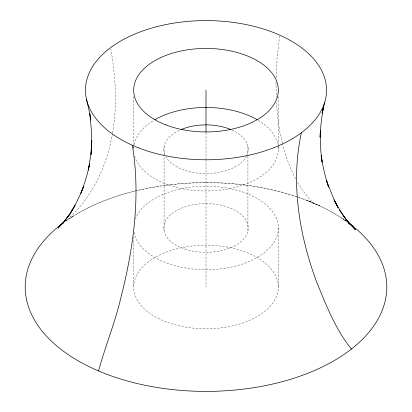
<?xml version="1.0" encoding="UTF-8"?>
<svg xmlns="http://www.w3.org/2000/svg" width="412" height="412" viewBox="0 0 412 412"><rect width="100%" height="100%" fill="white"/><g stroke="black" fill="none" stroke-linecap="round" stroke-linejoin="round"><path stroke-width="0.31" stroke-dasharray="2.06 1.54" d="M276.091 77.559L277.055 58.653L279.609 35.751M112.45 133.431C106.893 166.484 91.557 198.883 65.802 220.914M112.569 132.813C117.441 105.05 115.664 76.534 110.797 48.894M65.719 221.337L73.053 216.135L70.833 217.69C90.28 205.15 112.146 196.766 134.518 191.142M135.739 190.859C196.519 176.697 262.547 180.168 319.82 205.918L306.852 200.387C320.711 205.856 334.183 212.551 346.317 221.239M346.301 221.213L342.794 218.69L346.219 221.162M295.636 178.777C289.78 167.746 285.48 155.911 282.503 143.798M297.742 182.485C301.981 189.942 307.177 196.895 313.367 202.843L313.444 203.065M282.364 143.17L279.959 132.515L277.611 116.936L276.462 102.598M275.988 81.957L276.189 97.603M278.321 96.609L278.321 146.028M278.321 146.672L278.321 149.237M278.321 227.97L278.321 287.02A72.321 41.751 0 0 1 169.842 323.178A72.321 41.751 0 0 1 169.842 250.857A72.321 41.751 0 0 1 278.321 287.02M247.921 146.512L247.921 155.803M247.921 156.447L247.921 230.694M206 132.643L206 159.017M206 159.655L206 287.02M164.079 146.512L164.079 230.694M133.679 96.609L133.679 146.028M133.679 146.672L133.679 149.237A72.321 41.751 0 0 1 153.831 120.319M133.679 236.957L133.679 287.02M65.729 221.156A180.796 104.38 0 0 1 346.271 221.156M278.136 146.26A72.321 41.751 0 0 1 213.73 190.751A72.321 41.751 0 0 1 134.415 155.18M258.17 120.319A72.321 41.751 0 0 1 277.956 145.07M231.76 129.95A42.184 24.354 0 0 1 247.221 154.412M246.479 156.097A42.184 24.354 0 0 1 206.5 173.591A42.184 24.354 0 0 1 165.815 156.653M164.779 154.412A42.184 24.354 0 0 1 180.24 129.95M135.332 219.091A72.321 41.751 0 0 1 248.786 194.304A72.321 41.751 0 0 1 241.859 264.226A72.321 41.751 0 0 1 134.044 232.136M184.906 249.059A42.184 24.354 0 0 0 248.184 227.97A42.184 24.354 0 0 0 184.906 206.875A42.184 24.354 0 0 0 184.906 249.059"/><path stroke-width="0.62" d="M98.556 370.97C105.333 346.008 115.37 321.746 121.2 296.403C133.617 247.262 140.786 195.685 132.319 145.261M91.68 143.433L91.134 154.552L91.845 140.379M91.459 147.728L90.274 158.496L88.261 170.156L89.672 163.899L87.437 173.359L84.388 183.613L80.886 193.331L83.785 186.167M301.388 132.726C290.537 182.454 299.076 234.377 316.488 281.576C326.062 304.875 335.445 329.343 351.41 349.052M324.574 102.681L322.132 113.233L323.688 106.358L321.87 116.859L320.675 127.154L320.062 137.232L320.387 130.439L320.33 140.919L320.866 151.369L322.055 162.158L321.144 155.247L323.142 166.819L325.526 176.939L328.585 187.228L326.484 180.574L333.535 198.486L337.984 207.586L334.055 199.856L338.813 208.364L343.974 216.506L349.484 224.221L343.587 215.95L349.361 223.139L355.427 229.808L347.98 221.847M83.548 186.729L79.995 195.118L75.55 204.208L70.632 213.009L75.066 205.454L69.875 213.637L64.313 221.435L70.272 213.761L64.36 221.11L58.077 228.032L65.178 220.744M59.096 226.559L65.184 220.703M62.665 223.438L63.53 222.774M60.59 224.983L61.8 224.107M347.975 221.795L353.578 227.192M339.38 210.043L343.974 216.506M86.448 99.05L88.91 109.664L90.712 120.103L89.888 113.815L90.017 115.005M90.156 116.22L91.613 133.601L91.67 144.082M206 90.187L206 132M349.762 223.721A180.796 104.38 0 0 1 327.416 364.357A180.796 104.38 0 0 1 82.802 363.415A180.796 104.38 0 0 1 63.716 222.614M154.861 119.712A72.321 41.751 0 0 1 257.139 119.712M181.203 129.533A42.184 24.354 0 0 1 230.797 129.533M138.442 147.82A120.531 69.587 0 0 0 326.227 95.151A120.531 69.587 0 0 0 153.336 27.594A120.531 69.587 0 0 0 138.442 147.82M165.464 124.764A72.321 41.751 0 0 0 278.136 93.169A72.321 41.751 0 0 0 174.4 52.633A72.321 41.751 0 0 0 165.464 124.764"/></g></svg>
